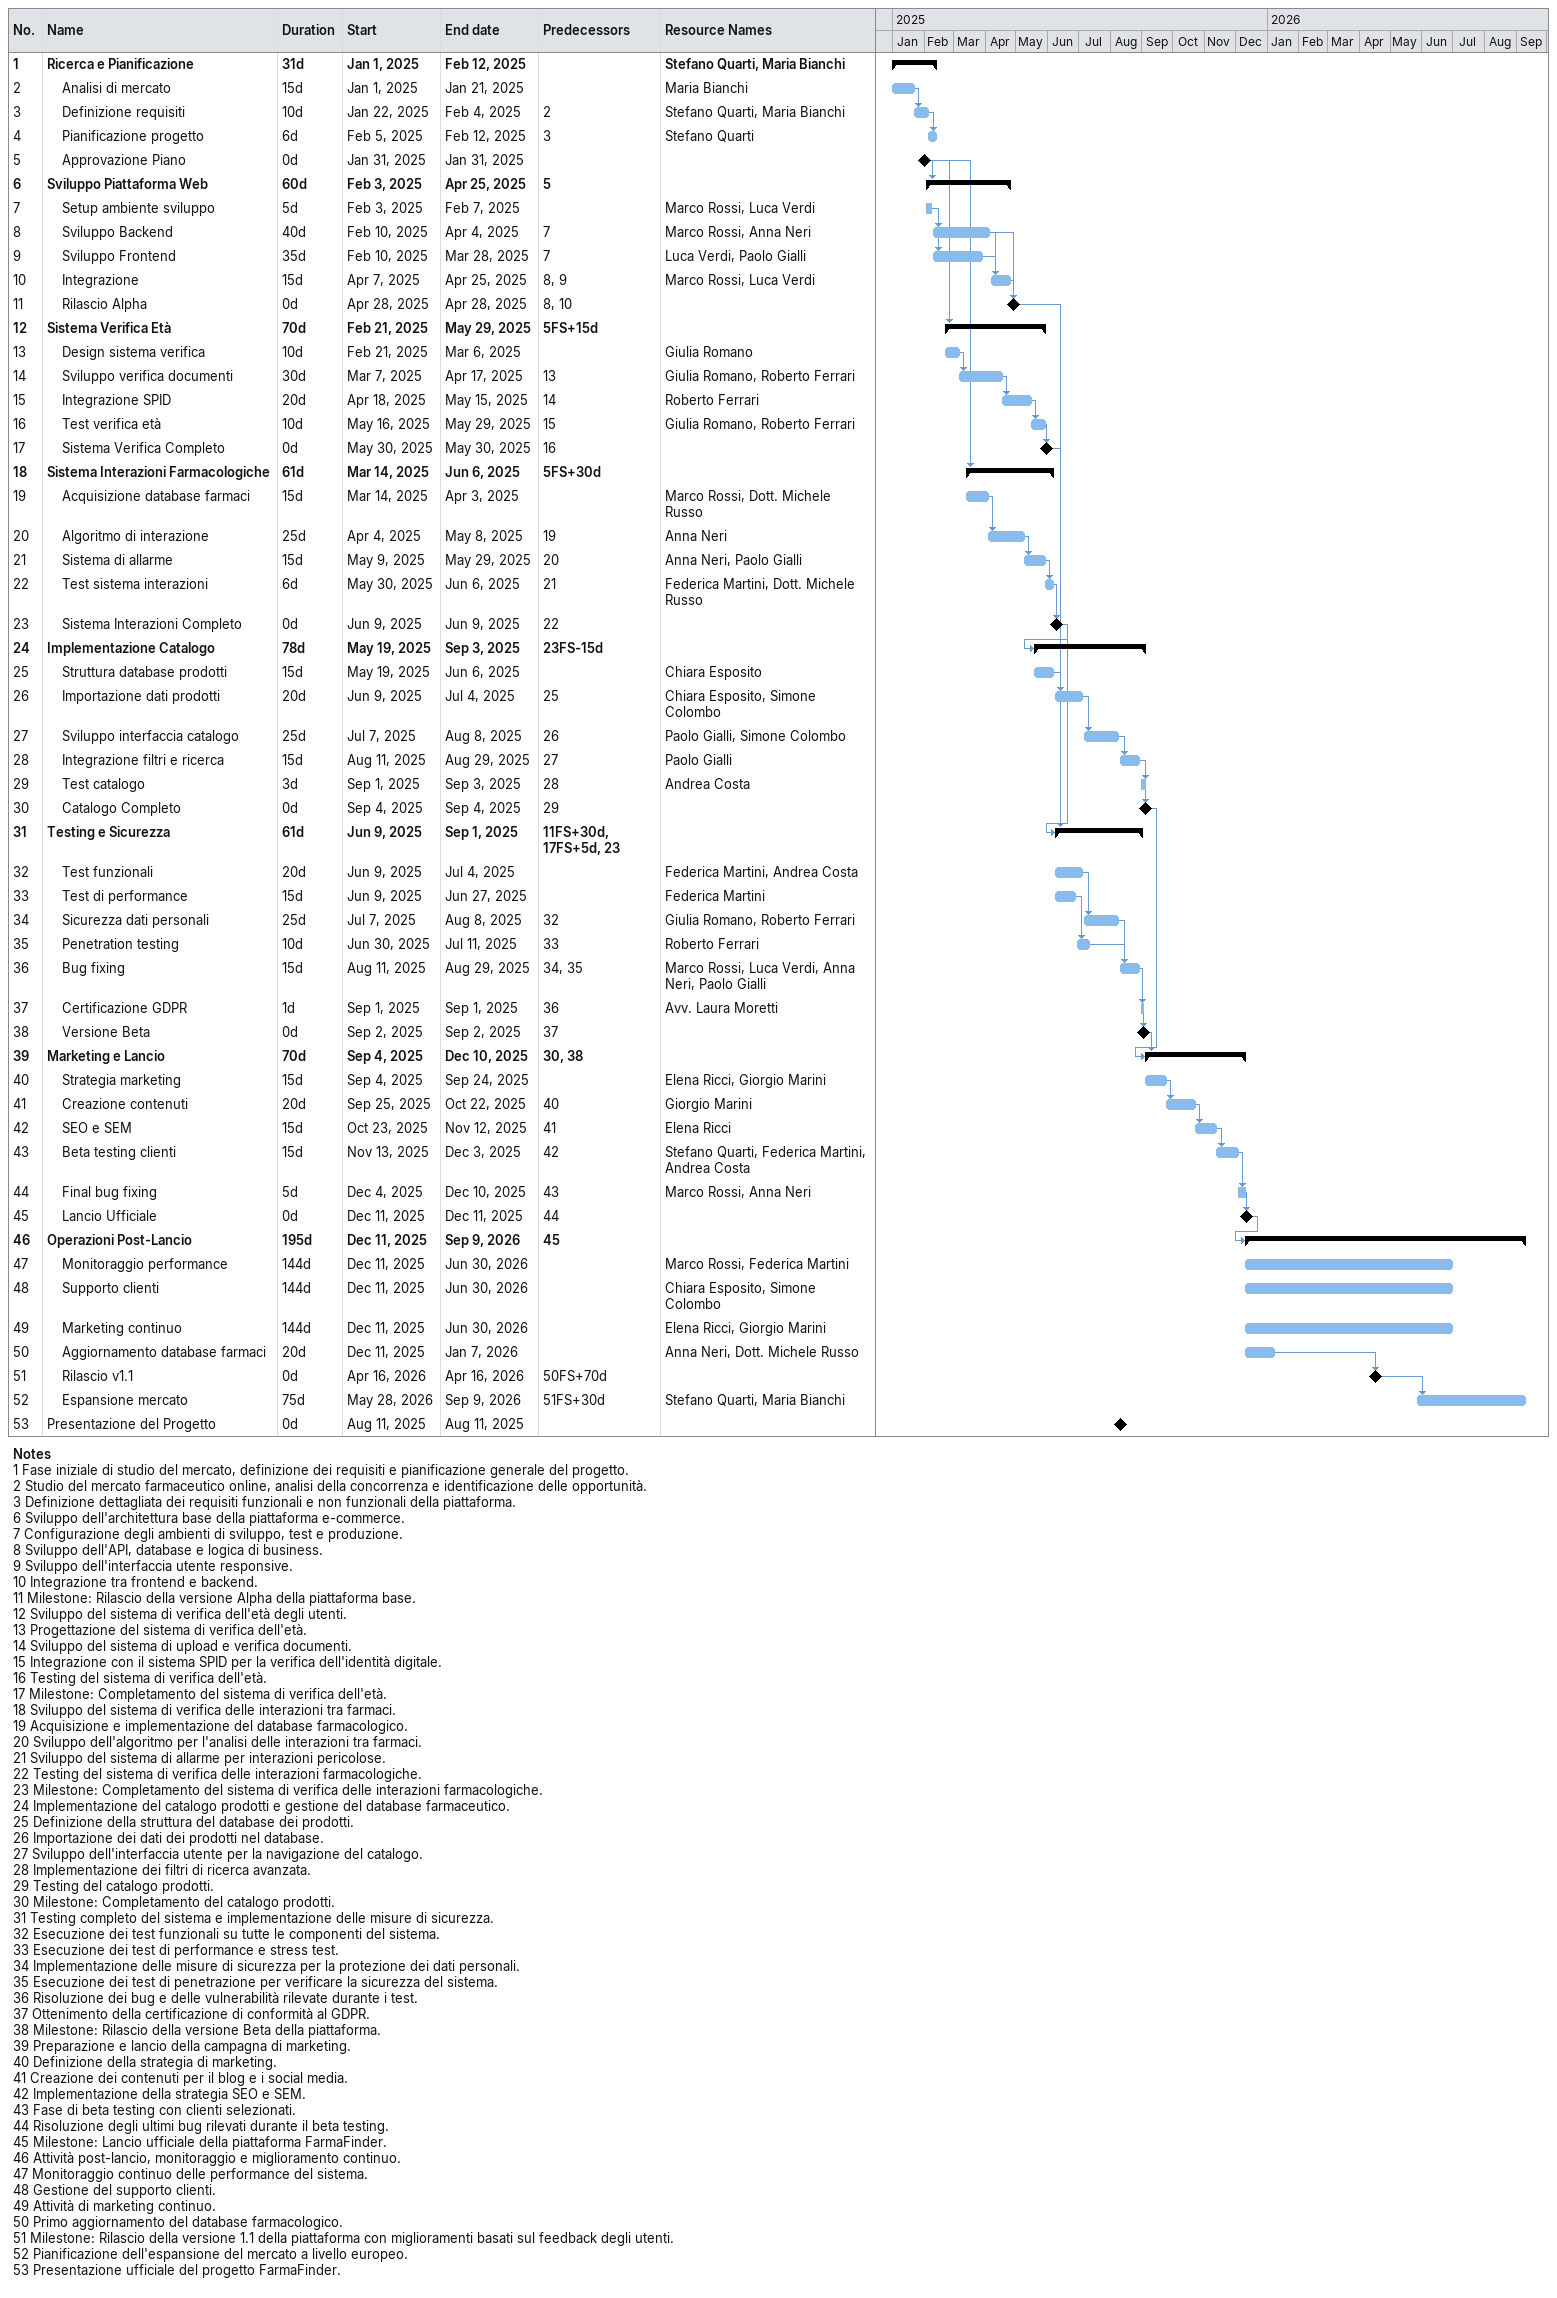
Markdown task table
| ID | Level | Task | Duration | Start | Finish | Predecessors | Resources |
|---|---|---|---|---|---|---|---|
| 1 | 1 | **Ricerca e Pianificazione** | 31d | 2025-01-01 | 2025-02-12 |  | Stefano Quarti, Maria Bianchi |
| 2 | 2 | Analisi di mercato | 15d | 2025-01-01 | 2025-01-21 |  | Maria Bianchi |
| 3 | 2 | Definizione requisiti | 10d | 2025-01-22 | 2025-02-04 | 2 | Stefano Quarti, Maria Bianchi |
| 4 | 2 | Pianificazione progetto | 6d | 2025-02-05 | 2025-02-12 | 3 | Stefano Quarti |
| 5 | 2 | Approvazione Piano | 0d | 2025-01-31 | 2025-01-31 |  |  |
| 6 | 1 | **Sviluppo Piattaforma Web** | 60d | 2025-02-03 | 2025-04-25 | 5 |  |
| 7 | 2 | Setup ambiente sviluppo | 5d | 2025-02-03 | 2025-02-07 |  | Marco Rossi, Luca Verdi |
| 8 | 2 | Sviluppo Backend | 40d | 2025-02-10 | 2025-04-04 | 7 | Marco Rossi, Anna Neri |
| 9 | 2 | Sviluppo Frontend | 35d | 2025-02-10 | 2025-03-28 | 7 | Luca Verdi, Paolo Gialli |
| 10 | 2 | Integrazione | 15d | 2025-04-07 | 2025-04-25 | 8, 9 | Marco Rossi, Luca Verdi |
| 11 | 2 | Rilascio Alpha | 0d | 2025-04-28 | 2025-04-28 | 8, 10 |  |
| 12 | 1 | **Sistema Verifica Età** | 70d | 2025-02-21 | 2025-05-29 | 5FS+15d |  |
| 13 | 2 | Design sistema verifica | 10d | 2025-02-21 | 2025-03-06 |  | Giulia Romano |
| 14 | 2 | Sviluppo verifica documenti | 30d | 2025-03-07 | 2025-04-17 | 13 | Giulia Romano, Roberto Ferrari |
| 15 | 2 | Integrazione SPID | 20d | 2025-04-18 | 2025-05-15 | 14 | Roberto Ferrari |
| 16 | 2 | Test verifica età | 10d | 2025-05-16 | 2025-05-29 | 15 | Giulia Romano, Roberto Ferrari |
| 17 | 2 | Sistema Verifica Completo | 0d | 2025-05-30 | 2025-05-30 | 16 |  |
| 18 | 1 | **Sistema Interazioni Farmacologiche** | 61d | 2025-03-14 | 2025-06-06 | 5FS+30d |  |
| 19 | 2 | Acquisizione database farmaci | 15d | 2025-03-14 | 2025-04-03 |  | Marco Rossi, Dott. Michele Russo |
| 20 | 2 | Algoritmo di interazione | 25d | 2025-04-04 | 2025-05-08 | 19 | Anna Neri |
| 21 | 2 | Sistema di allarme | 15d | 2025-05-09 | 2025-05-29 | 20 | Anna Neri, Paolo Gialli |
| 22 | 2 | Test sistema interazioni | 6d | 2025-05-30 | 2025-06-06 | 21 | Federica Martini, Dott. Michele Russo |
| 23 | 2 | Sistema Interazioni Completo | 0d | 2025-06-09 | 2025-06-09 | 22 |  |
| 24 | 1 | **Implementazione Catalogo** | 78d | 2025-05-19 | 2025-09-03 | 23FS-15d |  |
| 25 | 2 | Struttura database prodotti | 15d | 2025-05-19 | 2025-06-06 |  | Chiara Esposito |
| 26 | 2 | Importazione dati prodotti | 20d | 2025-06-09 | 2025-07-04 | 25 | Chiara Esposito, Simone Colombo |
| 27 | 2 | Sviluppo interfaccia catalogo | 25d | 2025-07-07 | 2025-08-08 | 26 | Paolo Gialli, Simone Colombo |
| 28 | 2 | Integrazione filtri e ricerca | 15d | 2025-08-11 | 2025-08-29 | 27 | Paolo Gialli |
| 29 | 2 | Test catalogo | 3d | 2025-09-01 | 2025-09-03 | 28 | Andrea Costa |
| 30 | 2 | Catalogo Completo | 0d | 2025-09-04 | 2025-09-04 | 29 |  |
| 31 | 1 | **Testing e Sicurezza** | 61d | 2025-06-09 | 2025-09-01 | 11FS+30d, 17FS+5d, 23 |  |
| 32 | 2 | Test funzionali | 20d | 2025-06-09 | 2025-07-04 |  | Federica Martini, Andrea Costa |
| 33 | 2 | Test di performance | 15d | 2025-06-09 | 2025-06-27 |  | Federica Martini |
| 34 | 2 | Sicurezza dati personali | 25d | 2025-07-07 | 2025-08-08 | 32 | Giulia Romano, Roberto Ferrari |
| 35 | 2 | Penetration testing | 10d | 2025-06-30 | 2025-07-11 | 33 | Roberto Ferrari |
| 36 | 2 | Bug fixing | 15d | 2025-08-11 | 2025-08-29 | 34, 35 | Marco Rossi, Luca Verdi, Anna Neri, Paolo Gialli |
| 37 | 2 | Certificazione GDPR | 1d | 2025-09-01 | 2025-09-01 | 36 | Avv. Laura Moretti |
| 38 | 2 | Versione Beta | 0d | 2025-09-02 | 2025-09-02 | 37 |  |
| 39 | 1 | **Marketing e Lancio** | 70d | 2025-09-04 | 2025-12-10 | 30, 38 |  |
| 40 | 2 | Strategia marketing | 15d | 2025-09-04 | 2025-09-24 |  | Elena Ricci, Giorgio Marini |
| 41 | 2 | Creazione contenuti | 20d | 2025-09-25 | 2025-10-22 | 40 | Giorgio Marini |
| 42 | 2 | SEO e SEM | 15d | 2025-10-23 | 2025-11-12 | 41 | Elena Ricci |
| 43 | 2 | Beta testing clienti | 15d | 2025-11-13 | 2025-12-03 | 42 | Stefano Quarti, Federica Martini, Andrea Costa |
| 44 | 2 | Final bug fixing | 5d | 2025-12-04 | 2025-12-10 | 43 | Marco Rossi, Anna Neri |
| 45 | 2 | Lancio Ufficiale | 0d | 2025-12-11 | 2025-12-11 | 44 |  |
| 46 | 1 | **Operazioni Post-Lancio** | 195d | 2025-12-11 | 2026-09-09 | 45 |  |
| 47 | 2 | Monitoraggio performance | 144d | 2025-12-11 | 2026-06-30 |  | Marco Rossi, Federica Martini |
| 48 | 2 | Supporto clienti | 144d | 2025-12-11 | 2026-06-30 |  | Chiara Esposito, Simone Colombo |
| 49 | 2 | Marketing continuo | 144d | 2025-12-11 | 2026-06-30 |  | Elena Ricci, Giorgio Marini |
| 50 | 2 | Aggiornamento database farmaci | 20d | 2025-12-11 | 2026-01-07 |  | Anna Neri, Dott. Michele Russo |
| 51 | 2 | Rilascio v1.1 | 0d | 2026-04-16 | 2026-04-16 | 50FS+70d |  |
| 52 | 2 | Espansione mercato | 75d | 2026-05-28 | 2026-09-09 | 51FS+30d | Stefano Quarti, Maria Bianchi |
| 53 | 1 | Presentazione del Progetto | 0d | 2025-08-11 | 2025-08-11 |  |  |

Notes
- 1: Fase iniziale di studio del mercato, definizione dei requisiti e pianificazione generale del progetto.
- 2: Studio del mercato farmaceutico online, analisi della concorrenza e identificazione delle opportunità.
- 3: Definizione dettagliata dei requisiti funzionali e non funzionali della piattaforma.
- 6: Sviluppo dell'architettura base della piattaforma e-commerce.
- 7: Configurazione degli ambienti di sviluppo, test e produzione.
- 8: Sviluppo dell'API, database e logica di business.
- 9: Sviluppo dell'interfaccia utente responsive.
- 10: Integrazione tra frontend e backend.
- 11: Milestone: Rilascio della versione Alpha della piattaforma base.
- 12: Sviluppo del sistema di verifica dell'età degli utenti.
- 13: Progettazione del sistema di verifica dell'età.
- 14: Sviluppo del sistema di upload e verifica documenti.
- 15: Integrazione con il sistema SPID per la verifica dell'identità digitale.
- 16: Testing del sistema di verifica dell'età.
- 17: Milestone: Completamento del sistema di verifica dell'età.
- 18: Sviluppo del sistema di verifica delle interazioni tra farmaci.
- 19: Acquisizione e implementazione del database farmacologico.
- 20: Sviluppo dell'algoritmo per l'analisi delle interazioni tra farmaci.
- 21: Sviluppo del sistema di allarme per interazioni pericolose.
- 22: Testing del sistema di verifica delle interazioni farmacologiche.
- 23: Milestone: Completamento del sistema di verifica delle interazioni farmacologiche.
- 24: Implementazione del catalogo prodotti e gestione del database farmaceutico.
- 25: Definizione della struttura del database dei prodotti.
- 26: Importazione dei dati dei prodotti nel database.
- 27: Sviluppo dell'interfaccia utente per la navigazione del catalogo.
- 28: Implementazione dei filtri di ricerca avanzata.
- 29: Testing del catalogo prodotti.
- 30: Milestone: Completamento del catalogo prodotti.
- 31: Testing completo del sistema e implementazione delle misure di sicurezza.
- 32: Esecuzione dei test funzionali su tutte le componenti del sistema.
- 33: Esecuzione dei test di performance e stress test.
- 34: Implementazione delle misure di sicurezza per la protezione dei dati personali.
- 35: Esecuzione dei test di penetrazione per verificare la sicurezza del sistema.
- 36: Risoluzione dei bug e delle vulnerabilità rilevate durante i test.
- 37: Ottenimento della certificazione di conformità al GDPR.
- 38: Milestone: Rilascio della versione Beta della piattaforma.
- 39: Preparazione e lancio della campagna di marketing.
- 40: Definizione della strategia di marketing.
- 41: Creazione dei contenuti per il blog e i social media.
- 42: Implementazione della strategia SEO e SEM.
- 43: Fase di beta testing con clienti selezionati.
- 44: Risoluzione degli ultimi bug rilevati durante il beta testing.
- 45: Milestone: Lancio ufficiale della piattaforma FarmaFinder.
- 46: Attività post-lancio, monitoraggio e miglioramento continuo.
- 47: Monitoraggio continuo delle performance del sistema.
- 48: Gestione del supporto clienti.
- 49: Attività di marketing continuo.
- 50: Primo aggiornamento del database farmacologico.
- 51: Milestone: Rilascio della versione 1.1 della piattaforma con miglioramenti basati sul feedback degli utenti.
- 52: Pianificazione dell'espansione del mercato a livello europeo.
- 53: Presentazione ufficiale del progetto FarmaFinder.
